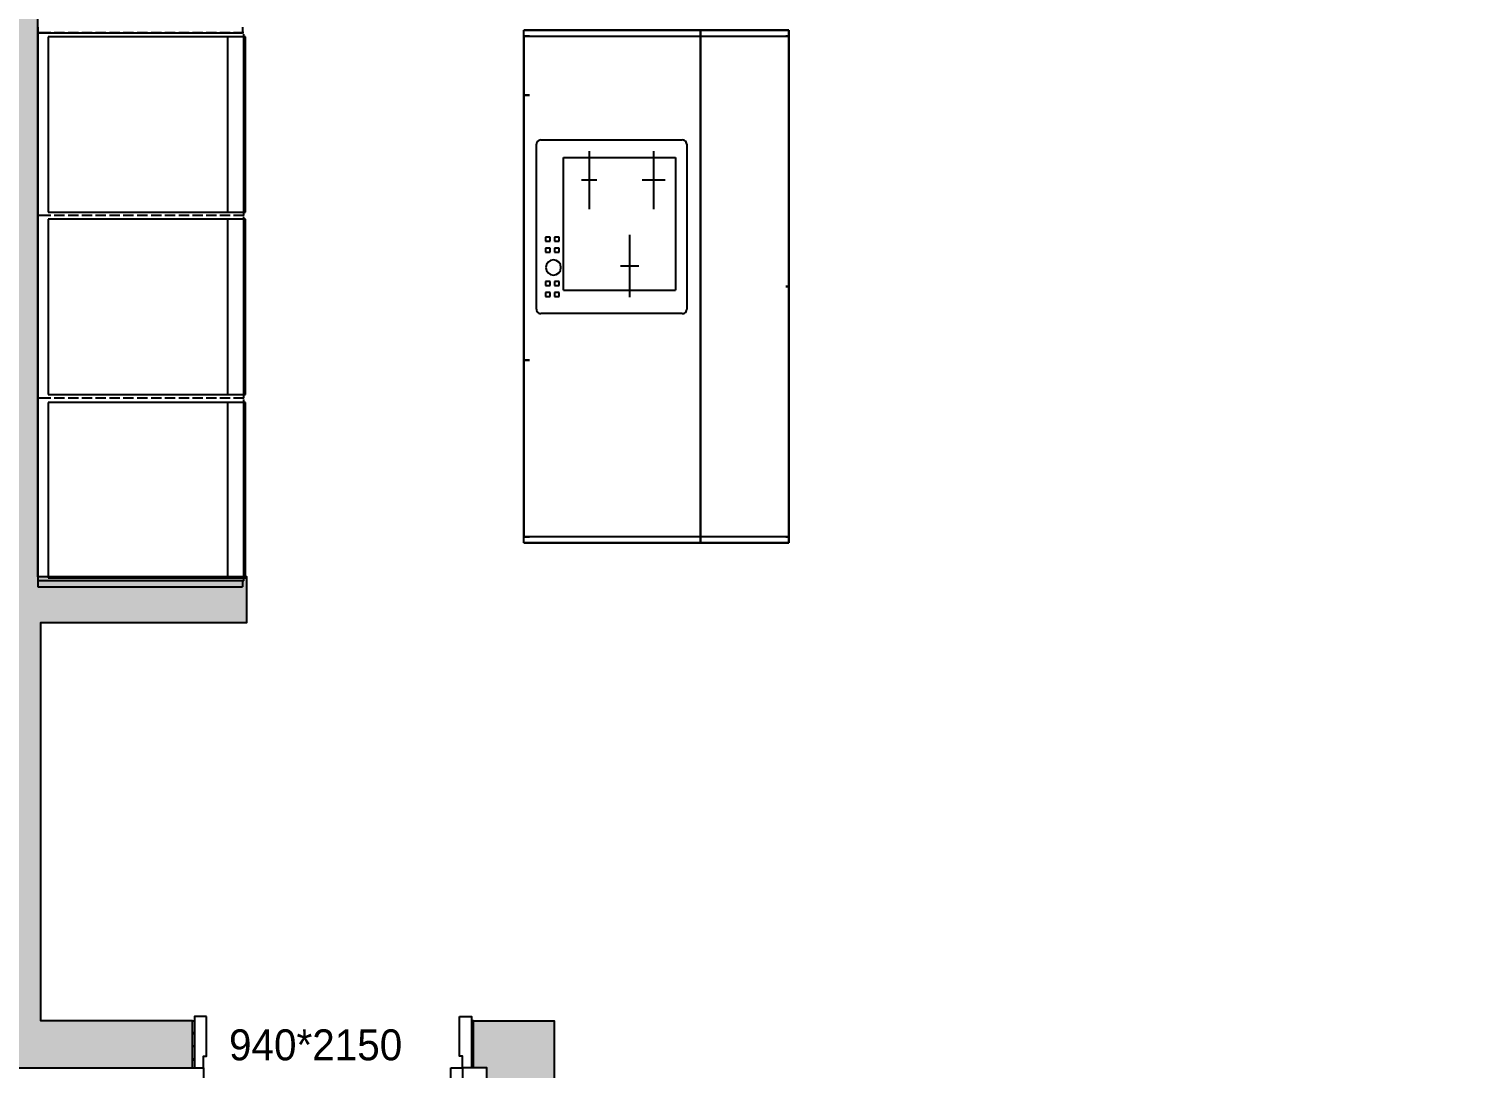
# Model space of a CAD drawing. Header units: millimetres. Extents: x -551172 to 227904, y -3435 to 261611.
# Drawn here: x 147665 to 152533, y 86096 to 89625 of the extents above; entities that cross this region are included whole.
import ezdxf

# ---------------------------------------------------------------- set-up
doc = ezdxf.new("R2010")
doc.units = ezdxf.units.MM
doc.header["$LTSCALE"] = 100
doc.linetypes.add('DASHDOT', pattern=[25.4, 12.7, -6.35, 0, -6.35])
for name, color, linetype in [('F-DOOR', 6, 'Continuous'), ('F-HAT', 251, 'Continuous'), ('F-TEXT @ 1', 3, 'Continuous'), ('F-WALL1', 2, 'Continuous'), ('F-WALL2', 3, 'Continuous')]:
    doc.layers.add(name, color=color, linetype=linetype)
doc.styles.add('YOURNAME', font='HYWULM.TTF')

msp = doc.modelspace()

# ---------------------------------------------------------------- hatches: boundary and pattern name
at = {"layer": 'F-HAT'}
h = msp.add_hatch(color=256, dxfattribs=at)
h.dxf.hatch_style = 1
h.paths.add_polyline_path([(146000.6, 91301.8), (146042.1, 91616.8), (144642.1, 91616.8), (144642.1, 93089.8), (145217.1, 93089.8), (145217.1, 93320.8), (144442.1, 93320.8), (144442.1, 79859.8), (145476.6, 79859.8), (145476.6, 80052.8), (144706.6, 80052.8), (144706.6, 81641.8), (145489.6, 81641.8), (145489.6, 81891.8), (144729.6, 81891.8), (144729.6, 86096.8), (145820.6, 86096.8), (145820.6, 86256.8), (144729.6, 86256.8), (144729.6, 88346.8), (146070.6, 88346.8), (146070.6, 88496.8), (144690.6, 88496.8), (144690.6, 91301.8)])
h.paths.add_polyline_path([(147533.6, 91301.8), (147533.6, 88496.8), (146858.6, 88496.8), (146858.6, 88346.8), (147533.6, 88346.8), (147533.6, 86256.8), (146670.6, 86256.8), (146670.6, 86096.8), (148220.6, 86096.8), (148220.6, 86256.8), (147705.6, 86256.8), (147705.6, 87608.8), (148405.6, 87608.8), (148405.6, 87763.8), (147695.6, 87763.8), (147695.6, 91300.8), (148485.6, 91300.8), (148485.6, 91915.8), (147700.6, 91915.8), (147700.6, 93120.8), (148460.6, 93120.8), (148460.6, 93320.8), (146834.6, 93320.8), (146834.6, 93089.8), (147544.6, 93089.8), (147544.6, 92186.8), (146802.1, 92186.8), (146802.1, 91616.8), (146843.6, 91301.8)])
h.paths.add_polyline_path([(146952.1, 91616.8), (146952.1, 92036.8), (147544.6, 92036.8), (147544.6, 91616.8)], flags=16)
h.paths.add_polyline_path([(147700.6, 91450.8), (147700.6, 91765.8), (148335.6, 91765.8), (148335.6, 91450.8)], flags=16)
h.paths.add_polyline_path([(149448.6, 86256.8), (149175.6, 86256.8), (149175.6, 86096.8), (149220.6, 86096.8), (149220.6, 81891.8), (148788.6, 81891.8), (148788.6, 81641.8), (149448.6, 81641.8), (149448.6, 81836.8)])
h.paths.add_polyline_path([(149401.6, 80059.8), (149401.6, 80694.8), (149206.6, 80694.8), (149206.6, 80402.8), (149206.6, 80059.8), (149196.6, 80059.8), (149196.6, 79859.8), (149911.6, 79859.8), (149911.6, 80059.8)])
h.paths.add_polyline_path([(154995.6, 80469.8), (155500.6, 80469.8), (155500.6, 80724.8), (154995.6, 80724.8), (154995.6, 85991.8), (156935.6, 85991.8), (156935.6, 85371.8), (157085.6, 85371.8), (157085.6, 85689.8), (157400.6, 85689.8), (157400.6, 85847.8), (157120.6, 85847.8), (157120.6, 86194.8), (154804.6, 86194.8), (154804.6, 80059.8), (154294.6, 80059.8), (154294.6, 79859.8), (154995.6, 79859.8), (154995.6, 80044.8)])
h.paths.add_polyline_path([(154995.6, 80044.8), (154995.6, 79859.8), (156640.6, 79859.8, 0.191132), (158008.8, 80469.8), (157795.6, 80469.8), (157773.9, 80469.8, -0.151278), (156640.6, 80044.8)])
h.paths.add_polyline_path([(158998.6, 80469.8), (158998.6, 80669.8), (158485.6, 80669.8), (158485.6, 85689.8), (158530.6, 85689.8), (158530.6, 85847.8), (158250.6, 85847.8), (158250.6, 85689.8), (158295.6, 85689.8), (158295.6, 80724.8), (157795.6, 80724.8), (157795.6, 80469.8)])
h.paths.add_polyline_path([(161980.6, 80469.8), (161980.6, 89425.8), (159090.6, 89425.8), (159090.6, 88310.8), (159005.6, 88310.8), (159005.6, 88150.8), (159090.6, 88150.8), (159090.6, 87350.8), (159250.6, 87350.8), (159250.6, 89200.8), (161780.6, 89200.8), (161780.6, 87505.8), (160035.6, 87505.8), (160035.6, 87350.8), (160965.6, 87350.8), (160965.6, 86142.8), (159700.6, 86142.8), (159700.6, 85847.8), (159380.6, 85847.8), (159380.6, 85689.8), (159695.6, 85689.8), (159695.6, 85364.8), (159848.6, 85364.8), (159848.6, 85984.8), (161788.6, 85984.8), (161788.6, 80669.8), (161278.6, 80669.8), (161278.6, 80469.8)])
h.paths.add_polyline_path([(161120.6, 86142.8), (161120.6, 87350.8), (161780.6, 87350.8), (161780.6, 86142.8)], flags=16)
h.paths.add_polyline_path([(155585.6, 87650.8), (155585.6, 87805.8), (153180.6, 87805.8), (153180.6, 92845.8), (153690.6, 92845.8), (153690.6, 93045.8), (153180.6, 93045.8), (153180.6, 93320.8), (152465.6, 93320.8), (152465.6, 93120.8), (153000.6, 93120.8), (153000.6, 90795.8), (152600.6, 90795.8), (152600.6, 90550.8), (152995.6, 90550.8), (152995.6, 87650.8)])
h.paths.add_polyline_path([(156675.6, 88310.8), (156675.6, 91102.8), (157445.6, 91102.8), (157445.6, 93045.8), (156205.6, 93045.8), (156205.6, 92845.8), (157237.6, 92845.8), (157237.6, 91575.8), (156485.6, 91575.8), (156485.6, 87805.8), (156435.6, 87805.8), (156435.6, 87650.8), (156670.6, 87650.8), (156670.6, 88150.8), (157090.6, 88150.8), (157090.6, 88310.8)])
h.paths.add_polyline_path([(156675.6, 91202.8), (156675.6, 91475.8), (157237.6, 91475.8), (157237.6, 91202.8)], flags=16)
h.paths.add_polyline_path([(159090.6, 90422.8), (159350.6, 90422.8), (159350.6, 91232.8), (159090.6, 91232.8)])
h.paths.add_polyline_path([(150970.6, 91300.8), (150970.6, 90550.8), (151240.6, 90550.8), (151240.6, 91640.8), (149970.6, 91640.8), (149970.6, 91300.8)])
h = msp.add_hatch(dxfattribs=at)
h.set_pattern_fill('ANSI31', color=256, scale=10)
h.paths.add_polyline_path([(148228.1, 86256.8), (148220.6, 86256.8), (148220.6, 86096.8), (148228.1, 86096.8)])
h.paths.add_polyline_path([(149175.6, 86256.8), (149168.1, 86256.8), (149168.1, 86096.8), (149175.6, 86096.8)])

# ---------------------------------------------------------------- linework, layer by layer
at = {"layer": 'F-DOOR'}
for points in [[(148268.1, 86271.8), (148228.1, 86271.8), (148228.1, 86096.8), (148258.1, 86096.8), (148258.1, 86121.8), (148258.1, 86136.8), (148268.1, 86136.8)], [(149128.1, 86271.8), (149168.1, 86271.8), (149168.1, 86096.8), (149138.1, 86096.8), (149138.1, 86121.8), (149138.1, 86136.8), (149128.1, 86136.8)], [(149098.1, 86096.8), (149138.1, 86096.8), (149138.1, 85216.8), (149098.1, 85216.8)]]:
    msp.add_lwpolyline(points, close=True, dxfattribs=at)
at = {"layer": 'F-DOOR', "color": 1, "linetype": 'DASHDOT', "ltscale": 0.3}
msp.add_arc((149138.1, 86096.8), 880, 180, 270, dxfattribs=at)
at = {"layer": 'F-HAT'}
for p, q in [((147695.6, 89630.8), (147695.6, 89610.8)), ((147695.6, 89610.8), (147695.6, 88990.8)), ((147740, 89610.8), (147695.6, 89610.8)), ((147695.6, 89610.8), (148390.6, 89610.8)), ((148400.6, 89597.8), (147730.6, 89597.8)), ((147730.6, 89597.8), (147730.6, 89002.8)), ((147786.6, 89610.8), (147751.6, 89610.8)), ((147833.3, 89610.8), (147798.3, 89610.8)), ((147880, 89610.8), (147845, 89610.8)), ((147926.6, 89610.8), (147891.6, 89610.8)), ((147974.2, 89610.8), (147939.2, 89610.8)), ((148020.9, 89610.8), (147985.9, 89610.8)), ((148067.5, 89610.8), (148032.5, 89610.8)), ((148115.6, 89610.8), (148080.6, 89610.8)), ((148162.3, 89610.8), (148127.3, 89610.8)), ((148209, 89610.8), (148174, 89610.8)), ((148255.6, 89610.8), (148220.6, 89610.8)), ((148302.3, 89610.8), (148267.3, 89610.8)), ((148349, 89610.8), (148314, 89610.8)), ((148340.6, 89002.8), (148340.6, 89597.8)), ((148395.6, 89610.8), (148360.6, 89610.8)), ((148390.6, 89630.8), (148390.6, 89610.8)), ((148395.6, 89588.1), (148395.6, 89606.7)), ((148395.6, 89002.8), (148395.6, 89597.8)), ((148395.6, 89565.4), (148395.6, 89584)), ((148400.6, 89002.8), (148400.6, 89597.8)), ((149345.6, 89599.8), (149345.6, 89619.8)), ((150245.6, 89619.8), (149345.6, 89619.8)), ((149345.6, 89619.8), (149945.6, 89619.8)), ((149345.6, 87879.8), (149345.6, 89619.8)), ((149345.6, 89599.8), (149345.6, 89399.8)), ((149365.6, 89599.8), (149345.6, 89599.8)), ((149345.6, 89599.8), (150245.6, 89599.8)), ((149945.6, 89619.8), (150245.6, 89619.8)), ((149945.6, 87879.8), (149945.6, 89619.8)), ((149945.6, 89619.8), (149945.6, 87879.8)), ((149945.6, 89571.8), (149945.6, 89619.8)), ((149945.6, 89599.8), (149945.6, 89399.8)), ((149945.6, 88749.8), (149945.6, 89599.8)), ((150245.6, 89599.8), (150235.6, 89599.8)), ((150245.6, 89619.8), (150245.6, 87879.8)), ((150245.6, 89599.8), (150245.6, 89619.8)), ((150245.6, 88749.8), (150245.6, 89599.8)), ((148395.6, 89540.6), (148395.6, 89559.2)), ((148395.6, 89517.8), (148395.6, 89536.4)), ((148395.6, 89493), (148395.6, 89511.6)), ((148395.6, 89468.2), (148395.6, 89486.8)), ((148395.6, 89443.4), (148395.6, 89462)), ((148395.6, 89418.6), (148395.6, 89437.2)), ((148395.6, 89393.8), (148395.6, 89412.4)), ((149345.6, 89399.8), (149365.6, 89399.8)), ((149345.6, 89399.8), (149345.6, 88499.8)), ((149365.6, 89399.8), (149345.6, 89399.8)), ((149945.6, 89399.8), (149945.6, 88499.8)), ((148395.6, 89369), (148395.6, 89387.6)), ((148395.6, 89346.2), (148395.6, 89364.8)), ((148395.6, 89321.4), (148395.6, 89340)), ((148395.6, 89296.6), (148395.6, 89315.2)), ((148395.6, 89271.8), (148395.6, 89290.4)), ((148395.6, 89247), (148395.6, 89265.6)), ((149393.5, 89243.4), (149391.1, 89240.3)), ((149396.6, 89245.8), (149393.5, 89243.4)), ((149400.2, 89247.3), (149396.6, 89245.8)), ((149404.1, 89247.8), (149400.2, 89247.3)), ((149404.1, 89247.8), (149884.1, 89247.8)), ((149887.9, 89247.3), (149884.1, 89247.8)), ((149891.6, 89245.8), (149887.9, 89247.3)), ((149894.7, 89243.4), (149891.6, 89245.8)), ((149897.1, 89240.3), (149894.7, 89243.4)), ((148395.6, 89220.7), (148395.6, 89239.3)), ((148395.6, 89192.5), (148395.6, 89211.1)), ((149389.6, 89236.7), (149389.1, 89232.8)), ((149389.1, 88672.8), (149389.1, 89232.8)), ((149391.1, 89240.3), (149389.6, 89236.7)), ((149567.5, 89209.8), (149567.5, 89012.7)), ((149786.9, 89209.8), (149786.9, 89012.7)), ((149898.6, 89236.7), (149897.1, 89240.3)), ((149899.1, 89232.8), (149898.6, 89236.7)), ((149899.1, 89232.8), (149899.1, 88672.8)), ((148395.6, 89163.6), (148395.6, 89182.2)), ((148395.6, 89136.5), (148395.6, 89155.1)), ((149480.6, 89187.8), (149860.6, 89187.8)), ((149480.6, 88737.8), (149480.6, 89187.8)), ((149860.6, 89187.8), (149860.6, 88737.8)), ((148395.6, 89111.7), (148395.6, 89130.3)), ((148395.6, 89086.9), (148395.6, 89105.5)), ((149593.5, 89111.2), (149541.4, 89111.2)), ((149825.6, 89111.2), (149748.2, 89111.2)), ((148395.6, 89062.1), (148395.6, 89080.7)), ((148395.6, 89037.3), (148395.6, 89055.9)), ((147730.6, 89002.8), (148400.6, 89002.8)), ((148395.6, 89012.5), (148395.6, 89031.1)), ((148395.6, 88990.8), (148395.6, 89006.3)), ((147740, 88990.8), (147695.6, 88990.8)), ((147695.6, 88990.8), (147695.6, 88370.8)), ((147740, 88990.8), (147695.6, 88990.8)), ((148400.6, 88978.8), (147730.6, 88978.8)), ((147730.6, 88978.8), (147730.6, 88383.8)), ((147786.6, 88990.8), (147751.6, 88990.8)), ((147786.6, 88990.8), (147751.6, 88990.8)), ((147833.3, 88990.8), (147798.3, 88990.8)), ((147833.3, 88990.8), (147798.3, 88990.8)), ((147880, 88990.8), (147845, 88990.8)), ((147880, 88990.8), (147845, 88990.8)), ((147926.6, 88990.8), (147891.6, 88990.8)), ((147926.6, 88990.8), (147891.6, 88990.8)), ((147974.2, 88990.8), (147939.2, 88990.8)), ((147974.2, 88990.8), (147939.2, 88990.8)), ((148020.9, 88990.8), (147985.9, 88990.8)), ((148020.9, 88990.8), (147985.9, 88990.8)), ((148067.5, 88990.8), (148032.5, 88990.8)), ((148067.5, 88990.8), (148032.5, 88990.8)), ((148115.6, 88990.8), (148080.6, 88990.8)), ((148115.6, 88990.8), (148080.6, 88990.8)), ((148162.3, 88990.8), (148127.3, 88990.8)), ((148162.3, 88990.8), (148127.3, 88990.8)), ((148209, 88990.8), (148174, 88990.8)), ((148209, 88990.8), (148174, 88990.8)), ((148255.6, 88990.8), (148220.6, 88990.8)), ((148255.6, 88990.8), (148220.6, 88990.8)), ((148302.3, 88990.8), (148267.3, 88990.8)), ((148302.3, 88990.8), (148267.3, 88990.8)), ((148349, 88990.8), (148314, 88990.8)), ((148349, 88990.8), (148314, 88990.8)), ((148340.6, 88383.8), (148340.6, 88978.8)), ((148395.6, 88990.8), (148360.6, 88990.8)), ((148395.6, 88990.8), (148360.6, 88990.8)), ((148395.6, 88968.1), (148395.6, 88986.7)), ((148395.6, 88383.8), (148395.6, 88978.8)), ((148395.6, 88945.4), (148395.6, 88964)), ((148400.6, 88383.8), (148400.6, 88978.8)), ((148395.6, 88920.6), (148395.6, 88939.2)), ((148395.6, 88897.8), (148395.6, 88916.4)), ((149435.9, 88917.6), (149419.3, 88917.6)), ((149419.3, 88917.6), (149419.3, 88904)), ((149419.3, 88904), (149435.9, 88904)), ((149435.9, 88904), (149435.9, 88917.6)), ((149466.6, 88917.6), (149450, 88917.6)), ((149450, 88917.6), (149450, 88904)), ((149450, 88904), (149466.6, 88904)), ((149466.6, 88904), (149466.6, 88917.6)), ((149704.5, 88925.5), (149704.5, 88714.3)), ((148395.6, 88873), (148395.6, 88891.6)), ((148395.6, 88848.2), (148395.6, 88866.8)), ((149435.9, 88880.3), (149419.3, 88880.3)), ((149419.3, 88880.3), (149419.3, 88866.7)), ((149419.3, 88866.7), (149435.9, 88866.7)), ((149435.9, 88866.7), (149435.9, 88880.3)), ((149466.6, 88880.3), (149450, 88880.3)), ((149450, 88880.3), (149450, 88866.7)), ((149450, 88866.7), (149466.6, 88866.7)), ((149466.6, 88866.7), (149466.6, 88880.3)), ((148395.6, 88823.4), (148395.6, 88842)), ((148395.6, 88798.6), (148395.6, 88817.2)), ((149422.6, 88824.5), (149420.6, 88814.7)), ((149420.6, 88814.7), (149422.6, 88804.8)), ((149428.2, 88832.9), (149422.6, 88824.5)), ((149422.6, 88804.8), (149428.2, 88796.4)), ((149436.5, 88838.5), (149428.2, 88832.9)), ((149446.4, 88840.4), (149436.5, 88838.5)), ((149456.2, 88838.5), (149446.4, 88840.4)), ((149464.6, 88832.9), (149456.2, 88838.5)), ((149470.2, 88824.5), (149464.6, 88832.9)), ((149464.6, 88796.4), (149470.2, 88804.8)), ((149472.1, 88814.7), (149470.2, 88824.5)), ((149470.2, 88804.8), (149472.1, 88814.7)), ((149736.2, 88819.1), (149674.7, 88819.1)), ((148395.6, 88773.8), (148395.6, 88792.4)), ((148395.6, 88749), (148395.6, 88767.6)), ((149435.9, 88766.8), (149419.3, 88766.8)), ((149419.3, 88766.8), (149419.3, 88753.2)), ((149428.2, 88796.4), (149436.5, 88790.8)), ((149435.9, 88753.2), (149435.9, 88766.8)), ((149436.5, 88790.8), (149446.4, 88788.9)), ((149446.4, 88788.9), (149456.2, 88790.8)), ((149466.6, 88766.8), (149450, 88766.8)), ((149450, 88766.8), (149450, 88753.2)), ((149456.2, 88790.8), (149464.6, 88796.4)), ((149466.6, 88753.2), (149466.6, 88766.8)), ((148395.6, 88726.2), (148395.6, 88744.8)), ((148395.6, 88701.4), (148395.6, 88720)), ((149419.3, 88753.2), (149435.9, 88753.2)), ((149435.9, 88729.5), (149419.3, 88729.5)), ((149419.3, 88729.5), (149419.3, 88715.9)), ((149419.3, 88715.9), (149435.9, 88715.9)), ((149435.9, 88715.9), (149435.9, 88729.5)), ((149450, 88753.2), (149466.6, 88753.2)), ((149466.6, 88729.5), (149450, 88729.5)), ((149450, 88729.5), (149450, 88715.9)), ((149450, 88715.9), (149466.6, 88715.9)), ((149466.6, 88715.9), (149466.6, 88729.5)), ((149480.6, 88737.8), (149860.6, 88737.8)), ((149945.6, 87899.8), (149945.6, 88749.8)), ((150245.6, 88749.8), (150235.6, 88749.8)), ((150235.6, 88749.8), (150245.6, 88749.8)), ((150245.6, 87899.8), (150245.6, 88749.8)), ((148395.6, 88676.6), (148395.6, 88695.2)), ((148395.6, 88651.8), (148395.6, 88670.4)), ((149389.1, 88672.8), (149389.6, 88668.9)), ((149389.6, 88668.9), (149391.1, 88665.3)), ((149391.1, 88665.3), (149393.5, 88662.2)), ((149393.5, 88662.2), (149396.6, 88659.8)), ((149396.6, 88659.8), (149400.2, 88658.3)), ((149400.2, 88658.3), (149404.1, 88657.8)), ((149884.1, 88657.8), (149404.1, 88657.8)), ((149884.1, 88657.8), (149887.9, 88658.3)), ((149887.9, 88658.3), (149891.6, 88659.8)), ((149891.6, 88659.8), (149894.7, 88662.2)), ((149894.7, 88662.2), (149897.1, 88665.3)), ((149897.1, 88665.3), (149898.6, 88668.9)), ((149898.6, 88668.9), (149899.1, 88672.8)), ((148395.6, 88627), (148395.6, 88645.6)), ((148395.6, 88600.7), (148395.6, 88619.3)), ((148395.6, 88572.5), (148395.6, 88591.1)), ((148395.6, 88543.6), (148395.6, 88562.2)), ((148395.6, 88516.5), (148395.6, 88535.1)), ((148395.6, 88491.7), (148395.6, 88510.3)), ((148395.6, 88466.9), (148395.6, 88485.5)), ((149345.6, 88499.8), (149345.6, 87899.8)), ((149365.6, 88499.8), (149345.6, 88499.8)), ((149345.6, 88499.8), (149365.6, 88499.8)), ((149945.6, 88499.8), (149945.6, 87899.8)), ((148395.6, 88442.1), (148395.6, 88460.7)), ((148395.6, 88417.3), (148395.6, 88435.9)), ((147740, 88370.8), (147695.6, 88370.8)), ((147695.6, 88370.8), (147695.6, 87750.8)), ((147740, 88370.8), (147695.6, 88370.8)), ((147730.6, 88383.8), (148400.6, 88383.8)), ((147786.6, 88370.8), (147751.6, 88370.8)), ((147786.6, 88370.8), (147751.6, 88370.8)), ((147833.3, 88370.8), (147798.3, 88370.8)), ((147833.3, 88370.8), (147798.3, 88370.8)), ((147880, 88370.8), (147845, 88370.8)), ((147880, 88370.8), (147845, 88370.8)), ((147926.6, 88370.8), (147891.6, 88370.8)), ((147926.6, 88370.8), (147891.6, 88370.8)), ((147974.2, 88370.8), (147939.2, 88370.8)), ((147974.2, 88370.8), (147939.2, 88370.8)), ((148020.9, 88370.8), (147985.9, 88370.8)), ((148020.9, 88370.8), (147985.9, 88370.8)), ((148067.5, 88370.8), (148032.5, 88370.8)), ((148067.5, 88370.8), (148032.5, 88370.8)), ((148115.6, 88370.8), (148080.6, 88370.8)), ((148115.6, 88370.8), (148080.6, 88370.8)), ((148162.3, 88370.8), (148127.3, 88370.8)), ((148162.3, 88370.8), (148127.3, 88370.8)), ((148209, 88370.8), (148174, 88370.8)), ((148209, 88370.8), (148174, 88370.8)), ((148255.6, 88370.8), (148220.6, 88370.8)), ((148255.6, 88370.8), (148220.6, 88370.8)), ((148302.3, 88370.8), (148267.3, 88370.8)), ((148302.3, 88370.8), (148267.3, 88370.8)), ((148349, 88370.8), (148314, 88370.8)), ((148349, 88370.8), (148314, 88370.8)), ((148395.6, 88370.8), (148360.6, 88370.8)), ((148395.6, 88370.8), (148360.6, 88370.8)), ((148395.6, 88392.5), (148395.6, 88411.1)), ((148395.6, 88370.8), (148395.6, 88386.3)), ((148395.6, 88348.1), (148395.6, 88366.7)), ((148400.6, 88355.8), (147730.6, 88355.8)), ((147730.6, 88355.8), (147730.6, 87760.8)), ((148340.6, 87760.8), (148340.6, 88355.8)), ((148395.6, 87760.8), (148395.6, 88355.8)), ((148395.6, 88325.4), (148395.6, 88344)), ((148395.6, 88300.6), (148395.6, 88319.2)), ((148400.6, 87760.8), (148400.6, 88355.8)), ((148395.6, 88277.8), (148395.6, 88296.4)), ((148395.6, 88253), (148395.6, 88271.6)), ((148395.6, 88228.2), (148395.6, 88246.8)), ((148395.6, 88203.4), (148395.6, 88222)), ((148395.6, 88178.6), (148395.6, 88197.2)), ((148395.6, 88153.8), (148395.6, 88172.4)), ((148395.6, 88129), (148395.6, 88147.6)), ((148395.6, 88106.2), (148395.6, 88124.8)), ((148395.6, 88081.4), (148395.6, 88100)), ((148395.6, 88056.6), (148395.6, 88075.2)), ((148395.6, 88031.8), (148395.6, 88050.4)), ((148395.6, 88007), (148395.6, 88025.6)), ((148395.6, 87980.7), (148395.6, 87999.3)), ((148395.6, 87952.5), (148395.6, 87971.1)), ((148395.6, 87923.6), (148395.6, 87942.2)), ((148395.6, 87896.5), (148395.6, 87915.1)), ((148395.6, 87871.7), (148395.6, 87890.3)), ((149345.6, 87899.8), (149365.6, 87899.8)), ((149345.6, 87879.8), (149345.6, 87899.8)), ((150245.6, 87899.8), (149345.6, 87899.8)), ((149345.6, 87879.8), (150245.6, 87879.8)), ((149945.6, 87879.8), (149345.6, 87879.8)), ((150245.6, 87879.8), (149945.6, 87879.8)), ((150235.6, 87899.8), (150245.6, 87899.8)), ((150245.6, 87879.8), (150245.6, 87899.8)), ((148395.6, 87846.9), (148395.6, 87865.5)), ((148395.6, 87822.1), (148395.6, 87840.7)), ((148395.6, 87797.3), (148395.6, 87815.9)), ((148395.6, 87772.5), (148395.6, 87791.1)), ((147740, 87750.8), (147695.6, 87750.8)), ((147695.6, 87750.8), (147695.6, 87730.8)), ((148390.6, 87750.8), (147695.6, 87750.8)), ((147730.6, 87760.8), (148400.6, 87760.8)), ((147786.6, 87750.8), (147751.6, 87750.8)), ((147833.3, 87750.8), (147798.3, 87750.8)), ((147880, 87750.8), (147845, 87750.8)), ((147926.6, 87750.8), (147891.6, 87750.8)), ((147974.2, 87750.8), (147939.2, 87750.8)), ((148020.9, 87750.8), (147985.9, 87750.8)), ((148067.5, 87750.8), (148032.5, 87750.8)), ((148115.6, 87750.8), (148080.6, 87750.8)), ((148162.3, 87750.8), (148127.3, 87750.8)), ((148209, 87750.8), (148174, 87750.8)), ((148255.6, 87750.8), (148220.6, 87750.8)), ((148302.3, 87750.8), (148267.3, 87750.8)), ((148349, 87750.8), (148314, 87750.8)), ((148395.6, 87750.8), (148360.6, 87750.8)), ((148390.6, 87750.8), (148390.6, 87730.8)), ((148395.6, 87750.8), (148395.6, 87766.3)), ((147695.6, 87730.8), (148390.6, 87730.8))]:
    msp.add_line(p, q, dxfattribs=at)
at = {"layer": 'F-WALL1'}
msp.add_lwpolyline([(146670.6, 86096.8), (148220.6, 86096.8), (148220.6, 86256.8), (147705.6, 86256.8), (147705.6, 87608.8), (148405.6, 87608.8), (148405.6, 87763.8), (147695.6, 87763.8), (147695.6, 91300.8), (148485.6, 91300.8), (148485.6, 91915.8), (147700.6, 91915.8), (147700.6, 93120.8), (148460.6, 93120.8), (148460.6, 93320.8), (146834.6, 93320.8)], dxfattribs=at)
msp.add_lwpolyline([(149175.6, 86256.8), (149448.6, 86256.8), (149448.6, 81836.8), (149448.6, 81641.8), (148788.6, 81641.8), (148788.6, 81891.8), (149220.6, 81891.8), (149220.6, 86096.8), (149175.6, 86096.8)], close=True, dxfattribs=at)
at = {"layer": 'F-WALL2'}
for p, q in [((148220.6, 86256.8), (148228.1, 86256.8)), ((149175.6, 86256.8), (149168.1, 86256.8)), ((148220.6, 86096.8), (148228.1, 86096.8)), ((149175.6, 86096.8), (149168.1, 86096.8))]:
    msp.add_line(p, q, dxfattribs=at)

# ---------------------------------------------------------------- texts
at = {"layer": 'F-TEXT @ 1', "style": 'YOURNAME'}
msp.add_text('940*2150', height=105, dxfattribs=at).set_placement((148344.9, 86122.8))

doc.saveas('drawing.dxf')
